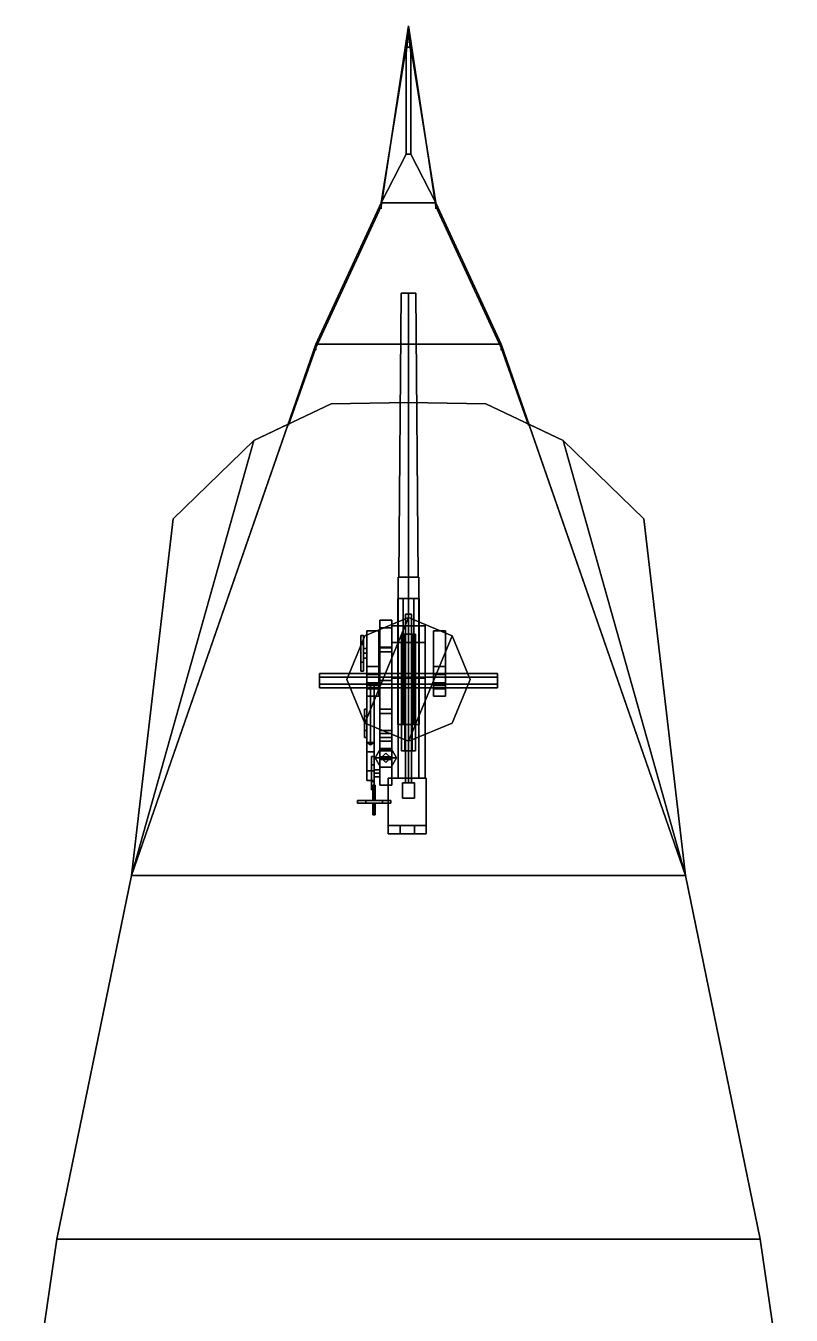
# Model space of a CAD drawing. Header units: millimetres. Extents: x -4 to 4, y -24.4 to 42.3.
# Drawn here: x -3.22 to 3.22, y 13.1 to 23.95 of the extents above; entities that cross this region are included whole.
import ezdxf

# ---------------------------------------------------------------- set-up
doc = ezdxf.new("R2010")
doc.units = ezdxf.units.MM
for name, color, linetype in [('gun', 1, 'Continuous'), ('railings', 6, 'Continuous'), ('sleeve', 5, 'Continuous'), ('turret', 2, 'Continuous')]:
    doc.layers.add(name, color=color, linetype=linetype)

msp = doc.modelspace()

# ---------------------------------------------------------------- linework, layer by layer
for points in [[(-0.02, 22.87, -1.68), (-0.23, 22.46, -1.9), (-0.23, 22.46, 1.68), (-0.02, 23.77, 1.68)], [(-0.02, 23.77, 1.68), (-0.23, 22.46, 1.68), (0.23, 22.46, 1.68), (0.02, 23.77, 1.68)], [(0.02, 22.87, -1.68), (-0.02, 22.87, -1.68), (-0.02, 23.77, 1.68), (0.02, 23.77, 1.68)], [(0.02, 23.77, 1.68), (0.23, 22.46, 1.68), (0.23, 22.46, -1.9), (0.02, 22.87, -1.68)], [(0.23, 22.46, -1.9), (-0.23, 22.46, -1.9), (-0.02, 22.87, -1.68), (0.02, 22.87, -1.68)], [(0.78, 21.27, -1.9), (-0.78, 21.27, -1.9), (-0.23, 22.46, -1.9), (0.23, 22.46, -1.9)], [(-0.23, 22.46, -1.9), (-0.78, 21.27, -1.9), (-0.78, 21.27, 1.68), (-0.23, 22.46, 1.68)], [(-0.23, 22.46, 1.68), (-0.78, 21.27, 1.68), (0.78, 21.27, 1.68), (0.23, 22.46, 1.68)], [(0.23, 22.46, 1.68), (0.78, 21.27, 1.68), (0.78, 21.27, -1.9), (0.23, 22.46, -1.9)], [(2.33, 16.8, -1.9), (-2.33, 16.8, -1.9), (-0.78, 21.27, -1.9), (0.78, 21.27, -1.9)], [(-0.78, 21.27, -1.9), (-2.33, 16.8, -1.9), (-2.33, 16.8, 1.68), (-0.78, 21.27, 1.68)], [(-0.78, 21.27, 1.68), (-2.33, 16.8, 1.68), (2.33, 16.8, 1.68), (0.78, 21.27, 1.68)], [(0.78, 21.27, 1.68), (2.33, 16.8, 1.68), (2.33, 16.8, -1.9), (0.78, 21.27, -1.9)], [(2.96, 13.74, -1.9), (-2.96, 13.74, -1.9), (-2.33, 16.8, -1.9), (2.33, 16.8, -1.9)], [(-2.33, 16.8, 1.68), (-2.96, 13.74, 1.68), (2.96, 13.74, 1.68), (2.33, 16.8, 1.68)], [(-2.33, 16.8, -1.9), (-2.96, 13.74, -1.9), (-2.96, 13.74, 1.68), (-2.33, 16.8, 1.68)], [(2.33, 16.8, 1.68), (2.96, 13.74, 1.68), (2.96, 13.74, -1.9), (2.33, 16.8, -1.9)], [(3.22, 11.95, -1.9), (-3.22, 11.95, -1.9), (-2.96, 13.74, -1.9), (2.96, 13.74, -1.9)], [(-2.96, 13.74, 1.68), (-3.22, 11.95, 1.68), (3.22, 11.95, 1.68), (2.96, 13.74, 1.68)], [(-2.96, 13.74, -1.9), (-3.22, 11.95, -1.9), (-3.22, 11.95, 1.68), (-2.96, 13.74, 1.68)], [(2.96, 13.74, 1.68), (3.22, 11.95, 1.68), (3.22, 11.95, -1.9), (2.96, 13.74, -1.9)]]:
    msp.add_3dface(points)
at = {"layer": 'gun'}
for points in [[(-0.061, 21.7, 3.455), (0, 21.7, 3.42), (0, 19.31, 3.395), (-0.082, 19.31, 3.442)], [(0, 21.7, 3.56), (-0.061, 21.7, 3.525), (-0.082, 19.31, 3.538), (0, 19.31, 3.585)], [(-0.061, 21.7, 3.525), (-0.061, 21.7, 3.455), (-0.082, 19.31, 3.442), (-0.082, 19.31, 3.538)], [(0.061, 21.7, 3.525), (-0.061, 21.7, 3.455), (-0.061, 21.7, 3.525), (0, 21.7, 3.56)], [(0.061, 21.7, 3.455), (0, 21.7, 3.42), (-0.061, 21.7, 3.455), (0.061, 21.7, 3.525)], [(0, 21.7, 3.42), (0.061, 21.7, 3.455), (0.082, 19.31, 3.442), (0, 19.31, 3.395)], [(0.061, 21.7, 3.525), (0, 21.7, 3.56), (0, 19.31, 3.585), (0.082, 19.31, 3.538)], [(0.061, 21.7, 3.455), (0.061, 21.7, 3.525), (0.082, 19.31, 3.538), (0.082, 19.31, 3.442)], [(0.087, 19.31, 3.44), (0, 19.31, 3.39), (-0.087, 19.31, 3.44), (0.087, 19.31, 3.54)], [(0.087, 19.31, 3.54), (-0.087, 19.31, 3.44), (-0.087, 19.31, 3.54), (0, 19.31, 3.59)], [(0, 19.31, 3.59), (-0.087, 19.31, 3.54), (-0.087, 17.62, 3.54), (0, 17.62, 3.59)], [(-0.087, 19.31, 3.54), (-0.087, 19.31, 3.44), (-0.087, 17.62, 3.44), (-0.087, 17.62, 3.54)], [(-0.087, 19.31, 3.44), (0, 19.31, 3.39), (0, 17.62, 3.39), (-0.087, 17.62, 3.44)], [(0, 19.31, 3.39), (0.087, 19.31, 3.44), (0.087, 17.62, 3.44), (0, 17.62, 3.39)], [(0.087, 19.31, 3.54), (0, 19.31, 3.59), (0, 17.62, 3.59), (0.087, 17.62, 3.54)], [(0.087, 19.31, 3.44), (0.087, 19.31, 3.54), (0.087, 17.62, 3.54), (0.087, 17.62, 3.44)], [(0, 19, 3.285), (-0.025, 19, 3.26), (-0.025, 17.58, 3.26), (0, 17.58, 3.285)], [(-0.025, 19, 3.26), (0, 19, 3.235), (0, 17.58, 3.235), (-0.025, 17.58, 3.26)], [(0.025, 19, 3.26), (0, 19, 3.285), (0, 17.58, 3.285), (0.025, 17.58, 3.26)], [(0, 19, 3.235), (0.025, 19, 3.26), (0.025, 17.58, 3.26), (0, 17.58, 3.235)], [(-0.17, 17.62, 3.65), (0.15, 17.62, 3.65), (0.15, 17.62, 3.33), (-0.17, 17.62, 3.33)], [(-0.17, 17.62, 3.33), (-0.17, 17.22, 3.33), (-0.17, 17.22, 3.65), (-0.17, 17.62, 3.65)], [(0.15, 17.62, 3.33), (0.15, 17.15, 3.33), (-0.17, 17.15, 3.33), (-0.17, 17.62, 3.33)], [(-0.17, 17.22, 3.65), (0.15, 17.22, 3.65), (0.15, 17.62, 3.65), (-0.17, 17.62, 3.65)], [(-0.05, 17.58, 3.2), (-0.05, 17.45, 3.2), (-0.05, 17.45, 3.33), (-0.05, 17.58, 3.33)], [(0.05, 17.58, 3.2), (0.05, 17.45, 3.2), (-0.05, 17.45, 3.2), (-0.05, 17.58, 3.2)], [(0.05, 17.58, 3.33), (0.05, 17.58, 3.2), (-0.05, 17.58, 3.2), (-0.05, 17.58, 3.33)], [(0.05, 17.45, 3.33), (0.05, 17.45, 3.2), (0.05, 17.58, 3.2), (0.05, 17.58, 3.33)], [(0.15, 17.62, 3.65), (0.15, 17.22, 3.65), (0.15, 17.22, 3.33), (0.15, 17.62, 3.33)], [(-0.05, 17.45, 3.33), (-0.05, 17.45, 3.2), (0.05, 17.45, 3.2), (0.05, 17.45, 3.33)], [(-0.17, 17.22, 3.33), (-0.17, 17.15, 3.33), (-0.17, 17.15, 3.62), (-0.17, 17.22, 3.65)], [(-0.17, 17.15, 3.62), (-0.07, 17.15, 3.62), (-0.07, 17.22, 3.65), (-0.17, 17.22, 3.65)], [(-0.17, 17.15, 3.33), (-0.07, 17.15, 3.33), (-0.07, 17.15, 3.62), (-0.17, 17.15, 3.62)], [(-0.07, 17.22, 3.65), (-0.07, 17.15, 3.62), (-0.07, 17.15, 3.37), (-0.07, 17.22, 3.37)], [(-0.07, 17.22, 3.37), (0.05, 17.22, 3.37), (0.05, 17.22, 3.65), (-0.07, 17.22, 3.65)], [(-0.07, 17.15, 3.37), (0.05, 17.15, 3.37), (0.05, 17.22, 3.37), (-0.07, 17.22, 3.37)], [(-0.07, 17.15, 3.33), (0.05, 17.15, 3.33), (0.05, 17.15, 3.37), (-0.07, 17.15, 3.37)], [(0.05, 17.22, 3.37), (0.05, 17.15, 3.37), (0.05, 17.15, 3.62), (0.05, 17.22, 3.65)], [(0.05, 17.15, 3.62), (0.15, 17.15, 3.62), (0.15, 17.22, 3.65), (0.05, 17.22, 3.65)], [(0.05, 17.15, 3.33), (0.15, 17.15, 3.33), (0.15, 17.15, 3.62), (0.05, 17.15, 3.62)], [(0.15, 17.22, 3.65), (0.15, 17.15, 3.62), (0.15, 17.15, 3.33), (0.15, 17.22, 3.33)]]:
    msp.add_3dface(points, dxfattribs=at)
at = {"layer": 'railings'}
for points in [[(0, 23.95, 2.78), (0, 23.95, 2.83), (-0.23, 22.43, 2.83), (-0.23, 22.43, 2.78)], [(-0.23, 22.43, 2.78), (-0.23, 22.43, 2.83), (0, 23.95, 2.83), (0, 23.95, 2.78)], [(0, 23.95, 2.78), (0, 23.89, 2.78), (-0.02, 23.72, 1.68), (-0.02, 23.77, 1.68)], [(-0.02, 23.77, 1.68), (-0.02, 23.72, 1.68), (0, 23.89, 2.78), (0, 23.95, 2.78)], [(0.02, 23.77, 1.68), (0.02, 23.72, 1.68), (0, 23.89, 2.78), (0, 23.95, 2.78)], [(0, 23.95, 2.78), (0, 23.89, 2.78), (0.02, 23.72, 1.68), (0.02, 23.77, 1.68)], [(0.23, 22.43, 2.78), (0.23, 22.43, 2.83), (0, 23.95, 2.83), (0, 23.95, 2.78)], [(0, 23.95, 2.78), (0, 23.95, 2.83), (0.23, 22.43, 2.83), (0.23, 22.43, 2.78)], [(-0.23, 22.46, 2.78), (-0.23, 22.41, 2.78), (-0.23, 22.41, 1.68), (-0.23, 22.46, 1.68)], [(-0.23, 22.46, 1.68), (-0.23, 22.41, 1.68), (-0.23, 22.41, 2.78), (-0.23, 22.46, 2.78)], [(0.23, 22.46, 2.78), (0.23, 22.41, 2.78), (0.23, 22.41, 1.68), (0.23, 22.46, 1.68)], [(0.23, 22.46, 1.68), (0.23, 22.41, 1.68), (0.23, 22.41, 2.78), (0.23, 22.46, 2.78)], [(-0.78, 21.24, 2.78), (-0.78, 21.24, 2.83), (-0.23, 22.43, 2.83), (-0.23, 22.43, 2.78)], [(-0.23, 22.43, 2.78), (-0.23, 22.43, 2.83), (-0.78, 21.24, 2.83), (-0.78, 21.24, 2.78)], [(0.78, 21.24, 2.78), (0.78, 21.24, 2.83), (0.23, 22.43, 2.83), (0.23, 22.43, 2.78)], [(0.23, 22.43, 2.78), (0.23, 22.43, 2.83), (0.78, 21.24, 2.83), (0.78, 21.24, 2.78)], [(-0.78, 21.27, 1.68), (-0.78, 21.22, 1.68), (-0.78, 21.22, 2.78), (-0.78, 21.27, 2.78)], [(-0.78, 21.27, 2.78), (-0.78, 21.22, 2.78), (-0.78, 21.22, 1.68), (-0.78, 21.27, 1.68)], [(0.78, 21.27, 1.68), (0.78, 21.22, 1.68), (0.78, 21.22, 2.78), (0.78, 21.27, 2.78)], [(0.78, 21.27, 2.78), (0.78, 21.22, 2.78), (0.78, 21.22, 1.68), (0.78, 21.27, 1.68)], [(-0.78, 21.24, 2.78), (-0.78, 21.24, 2.83), (-1.01, 20.59, 2.83), (-1.01, 20.59, 2.78)], [(-1.01, 20.59, 2.78), (-1.01, 20.59, 2.83), (-0.78, 21.24, 2.83), (-0.78, 21.24, 2.78)], [(1.01, 20.59, 2.78), (1.01, 20.59, 2.83), (0.78, 21.24, 2.83), (0.78, 21.24, 2.78)], [(0.78, 21.24, 2.78), (0.78, 21.24, 2.83), (1.01, 20.59, 2.83), (1.01, 20.59, 2.78)], [(-0.65, 20.77, 1.68), (-1.3, 20.46, 1.68), (-1.3, 20.46, 3.01), (-0.65, 20.77, 3.01)], [(-0.65, 20.77, 3.01), (-1.3, 20.46, 3.01), (-1.3, 20.46, 1.68), (-0.65, 20.77, 1.68)], [(0, 20.78, 1.68), (-0.65, 20.77, 1.68), (-0.65, 20.77, 3.01), (0, 20.78, 3.01)], [(0, 20.78, 3.01), (-0.65, 20.77, 3.01), (-0.65, 20.77, 1.68), (0, 20.78, 1.68)], [(0, 20.78, 1.68), (0.65, 20.77, 1.68), (0.65, 20.77, 3.01), (0, 20.78, 3.01)], [(0, 20.78, 3.01), (0.65, 20.77, 3.01), (0.65, 20.77, 1.68), (0, 20.78, 1.68)], [(0.65, 20.77, 1.68), (1.3, 20.46, 1.68), (1.3, 20.46, 3.01), (0.65, 20.77, 3.01)], [(0.65, 20.77, 3.01), (1.3, 20.46, 3.01), (1.3, 20.46, 1.68), (0.65, 20.77, 1.68)], [(-1.3, 20.46, 1.68), (-2.33, 16.8, 1.68), (-2.33, 16.8, 1.68), (-1.013, 20.597, 1.68)], [(-1.013, 20.597, 1.68), (-2.33, 16.8, 1.68), (-2.33, 16.8, 1.68), (-1.3, 20.46, 1.68)], [(1.3, 20.46, 1.68), (2.33, 16.8, 1.68), (2.33, 16.8, 1.68), (1.013, 20.597, 1.68)], [(1.013, 20.597, 1.68), (2.33, 16.8, 1.68), (2.33, 16.8, 1.68), (1.3, 20.46, 1.68)], [(-1.3, 20.46, 1.68), (-2.33, 16.8, 1.68), (-2.33, 16.8, 1.68), (-1.98, 19.8, 1.68)], [(-1.98, 19.8, 1.68), (-2.33, 16.8, 1.68), (-2.33, 16.8, 1.68), (-1.3, 20.46, 1.68)], [(-1.3, 20.46, 3.01), (-1.98, 19.8, 3.01), (-1.98, 19.8, 1.68), (-1.3, 20.46, 1.68)], [(-1.3, 20.46, 1.68), (-1.98, 19.8, 1.68), (-1.98, 19.8, 3.01), (-1.3, 20.46, 3.01)], [(1.3, 20.46, 1.68), (1.98, 19.8, 1.68), (1.98, 19.8, 3.01), (1.3, 20.46, 3.01)], [(1.3, 20.46, 3.01), (1.98, 19.8, 3.01), (1.98, 19.8, 1.68), (1.3, 20.46, 1.68)], [(1.98, 19.8, 1.68), (2.33, 16.8, 1.68), (2.33, 16.8, 1.68), (1.3, 20.46, 1.68)], [(1.3, 20.46, 1.68), (2.33, 16.8, 1.68), (2.33, 16.8, 1.68), (1.98, 19.8, 1.68)], [(-1.98, 19.8, 1.68), (-2.33, 16.8, 1.68), (-2.33, 16.8, 2.92), (-1.98, 19.8, 3.01)], [(-1.98, 19.8, 3.01), (-2.33, 16.8, 2.92), (-2.33, 16.8, 1.68), (-1.98, 19.8, 1.68)], [(1.98, 19.8, 1.68), (2.33, 16.8, 1.68), (2.33, 16.8, 2.92), (1.98, 19.8, 3.01)], [(1.98, 19.8, 3.01), (2.33, 16.8, 2.92), (2.33, 16.8, 1.68), (1.98, 19.8, 1.68)], [(-2.33, 16.8, 2.92), (-2.96, 13.74, 2.81), (-2.96, 13.74, 1.68), (-2.33, 16.8, 1.68)], [(-2.33, 16.8, 1.68), (-2.96, 13.74, 1.68), (-2.96, 13.74, 2.81), (-2.33, 16.8, 2.92)], [(2.33, 16.8, 2.92), (2.96, 13.74, 2.81), (2.96, 13.74, 1.68), (2.33, 16.8, 1.68)], [(2.33, 16.8, 1.68), (2.96, 13.74, 1.68), (2.96, 13.74, 2.81), (2.33, 16.8, 2.92)], [(-2.96, 13.74, 1.68), (-3.22, 11.95, 1.68), (-3.22, 11.95, 2.81), (-2.96, 13.74, 2.81)], [(-2.96, 13.74, 2.81), (-3.22, 11.95, 2.81), (-3.22, 11.95, 1.68), (-2.96, 13.74, 1.68)], [(2.96, 13.74, 1.68), (3.22, 11.95, 1.68), (3.22, 11.95, 2.81), (2.96, 13.74, 2.81)], [(2.96, 13.74, 2.81), (3.22, 11.95, 2.81), (3.22, 11.95, 1.68), (2.96, 13.74, 1.68)]]:
    msp.add_3dface(points, dxfattribs=at)
at = {"layer": 'sleeve'}
for points in [[(0.09, 19.13, 3.26), (-0.09, 19.13, 3.26), (-0.045, 19.13, 3.338), (0.045, 19.13, 3.338)], [(0.045, 19.13, 3.182), (-0.045, 19.13, 3.182), (-0.09, 19.13, 3.26), (0.09, 19.13, 3.26)], [(-0.045, 19.13, 3.338), (-0.09, 19.13, 3.26), (-0.09, 18.07, 3.26), (-0.045, 18.07, 3.338)], [(-0.09, 19.13, 3.26), (-0.045, 19.13, 3.182), (-0.045, 18.07, 3.182), (-0.09, 18.07, 3.26)], [(0.045, 19.13, 3.338), (-0.045, 19.13, 3.338), (-0.045, 18.07, 3.338), (0.045, 18.07, 3.338)], [(-0.045, 19.13, 3.182), (0.045, 19.13, 3.182), (0.045, 18.07, 3.182), (-0.045, 18.07, 3.182)], [(0.09, 19.13, 3.26), (0.045, 19.13, 3.338), (0.045, 18.07, 3.338), (0.09, 18.07, 3.26)], [(0.045, 19.13, 3.182), (0.09, 19.13, 3.26), (0.09, 18.07, 3.26), (0.045, 18.07, 3.182)], [(-0.14, 18.9, 3.63), (-0.14, 18.76, 3.63), (-0.14, 18.76, 4.02), (-0.14, 18.9, 3.79)], [(-0.14, 18.9, 3.79), (-0.14, 18.76, 4.02), (0.14, 18.76, 4.02), (0.14, 18.9, 3.79)], [(0.14, 18.9, 3.63), (0.14, 18.9, 3.3), (-0.14, 18.9, 3.3), (-0.14, 18.9, 3.63)], [(0.14, 18.9, 3.79), (0.14, 18.9, 3.63), (-0.14, 18.9, 3.63), (-0.14, 18.9, 3.79)], [(-0.14, 18.9, 3.3), (-0.14, 17.62, 3.3), (-0.14, 17.62, 3.63), (-0.14, 18.9, 3.63)], [(0.14, 18.9, 3.3), (0.14, 17.62, 3.3), (-0.14, 17.62, 3.3), (-0.14, 18.9, 3.3)], [(0.14, 18.76, 4.02), (0.14, 18.76, 3.63), (0.14, 18.9, 3.63), (0.14, 18.9, 3.79)], [(0.14, 17.62, 3.63), (0.14, 17.62, 3.3), (0.14, 18.9, 3.3), (0.14, 18.9, 3.63)], [(0.03, 18.83, 3.958), (-0.03, 18.83, 3.958), (-0.06, 18.83, 4.01), (0.06, 18.83, 4.01)], [(-0.06, 18.83, 4.01), (-0.03, 18.83, 3.958), (-0.03, 17.85, 3.958), (-0.06, 17.85, 4.01)], [(0.06, 18.83, 4.01), (-0.06, 18.83, 4.01), (-0.03, 18.83, 4.062), (0.03, 18.83, 4.062)], [(-0.03, 18.83, 4.062), (-0.06, 18.83, 4.01), (-0.06, 17.85, 4.01), (-0.03, 17.85, 4.062)], [(0.03, 18.83, 4.062), (-0.03, 18.83, 4.062), (-0.03, 17.85, 4.062), (0.03, 17.85, 4.062)], [(-0.03, 18.83, 3.958), (0.03, 18.83, 3.958), (0.03, 17.85, 3.958), (-0.03, 17.85, 3.958)], [(0.03, 18.83, 3.958), (0.06, 18.83, 4.01), (0.06, 17.85, 4.01), (0.03, 17.85, 3.958)], [(0.06, 18.83, 4.01), (0.03, 18.83, 4.062), (0.03, 17.85, 4.062), (0.06, 17.85, 4.01)], [(-0.24, 18.5, 3.74), (-0.24, 18.02, 3.82), (-0.24, 18.02, 3.89), (-0.24, 18.72, 3.8)], [(-0.24, 18.72, 3.8), (-0.24, 18.02, 3.89), (-0.14, 18.02, 3.89), (-0.14, 18.72, 3.8)], [(-0.14, 18.72, 3.8), (-0.14, 18.72, 3.28), (-0.24, 18.72, 3.28), (-0.24, 18.72, 3.8)], [(-0.24, 18.72, 3.28), (-0.24, 18.5, 3.28), (-0.24, 18.5, 3.74), (-0.24, 18.72, 3.8)], [(-0.14, 18.72, 3.28), (-0.14, 18.5, 3.28), (-0.24, 18.5, 3.28), (-0.24, 18.72, 3.28)], [(-0.14, 18.76, 3.63), (-0.14, 18.46, 3.63), (-0.14, 18.46, 4.02), (-0.14, 18.76, 4.02)], [(-0.14, 18.76, 4.02), (-0.14, 18.46, 4.02), (0.14, 18.46, 4.02), (0.14, 18.76, 4.02)], [(-0.14, 18.02, 3.89), (-0.14, 18.02, 3.82), (-0.14, 18.5, 3.74), (-0.14, 18.72, 3.8)], [(-0.14, 18.5, 3.74), (-0.14, 18.5, 3.28), (-0.14, 18.72, 3.28), (-0.14, 18.72, 3.8)], [(0.14, 18.46, 4.02), (0.14, 18.46, 3.63), (0.14, 18.76, 3.63), (0.14, 18.76, 4.02)], [(0.75, 18.47, 3.552), (0.75, 18.5, 3.5), (-0.75, 18.5, 3.5), (-0.75, 18.47, 3.552)], [(0.75, 18.5, 3.5), (0.75, 18.47, 3.448), (-0.75, 18.47, 3.448), (-0.75, 18.5, 3.5)], [(-0.75, 18.41, 3.552), (-0.75, 18.47, 3.552), (-0.75, 18.5, 3.5), (-0.75, 18.38, 3.5)], [(-0.75, 18.38, 3.5), (-0.75, 18.5, 3.5), (-0.75, 18.47, 3.448), (-0.75, 18.41, 3.448)], [(0.75, 18.41, 3.552), (0.75, 18.47, 3.552), (-0.75, 18.47, 3.552), (-0.75, 18.41, 3.552)], [(0.75, 18.47, 3.448), (0.75, 18.41, 3.448), (-0.75, 18.41, 3.448), (-0.75, 18.47, 3.448)], [(-0.14, 18.5, 3.74), (-0.14, 18.02, 3.82), (-0.24, 18.02, 3.82), (-0.24, 18.5, 3.74)], [(-0.24, 18.5, 3.74), (-0.24, 18.5, 3.28), (-0.14, 18.5, 3.28), (-0.14, 18.5, 3.74)], [(-0.14, 18.46, 4.02), (-0.14, 18.46, 3.63), (0.14, 18.46, 3.63), (0.14, 18.46, 4.02)], [(-0.14, 18.46, 3.63), (-0.14, 17.62, 3.63), (0.14, 17.62, 3.63), (0.14, 18.46, 3.63)], [(0.75, 18.38, 3.5), (0.75, 18.5, 3.5), (0.75, 18.47, 3.552), (0.75, 18.41, 3.552)], [(0.75, 18.41, 3.448), (0.75, 18.47, 3.448), (0.75, 18.5, 3.5), (0.75, 18.38, 3.5)], [(0.75, 18.38, 3.5), (0.75, 18.41, 3.552), (-0.75, 18.41, 3.552), (-0.75, 18.38, 3.5)], [(0.75, 18.41, 3.448), (0.75, 18.38, 3.5), (-0.75, 18.38, 3.5), (-0.75, 18.41, 3.448)], [(-0.24, 18.02, 3.82), (-0.24, 17.85, 3.84), (-0.24, 17.85, 3.95), (-0.24, 18.02, 3.89)], [(-0.24, 18.02, 3.89), (-0.24, 17.85, 3.95), (-0.14, 17.85, 3.95), (-0.14, 18.02, 3.89)], [(-0.14, 18.02, 3.82), (-0.14, 17.85, 3.84), (-0.24, 17.85, 3.84), (-0.24, 18.02, 3.82)], [(-0.14, 17.85, 3.95), (-0.14, 17.85, 3.84), (-0.14, 18.02, 3.82), (-0.14, 18.02, 3.89)], [(-0.045, 18.07, 3.182), (0.045, 18.07, 3.182), (0.09, 18.07, 3.26), (-0.09, 18.07, 3.26)], [(-0.09, 18.07, 3.26), (0.09, 18.07, 3.26), (0.045, 18.07, 3.338), (-0.045, 18.07, 3.338)], [(-0.14, 17.96, 3.53), (-0.14, 17.56, 3.53), (-0.24, 17.56, 3.53), (-0.24, 17.96, 3.53)], [(-0.24, 17.96, 3.53), (-0.24, 17.56, 3.53), (-0.24, 17.56, 3.74), (-0.24, 17.96, 3.74)], [(-0.14, 17.96, 3.74), (-0.14, 17.96, 3.53), (-0.24, 17.96, 3.53), (-0.24, 17.96, 3.74)], [(-0.24, 17.96, 3.74), (-0.24, 17.56, 3.74), (-0.14, 17.56, 3.74), (-0.14, 17.96, 3.74)], [(-0.14, 17.56, 3.74), (-0.14, 17.56, 3.53), (-0.14, 17.96, 3.53), (-0.14, 17.96, 3.74)], [(-0.29, 17.73, 3.751), (-0.29, 17.8, 3.63), (-0.31, 17.8, 3.63), (-0.31, 17.73, 3.751)], [(-0.29, 17.8, 3.63), (-0.29, 17.73, 3.509), (-0.31, 17.73, 3.509), (-0.31, 17.8, 3.63)], [(-0.31, 17.59, 3.751), (-0.31, 17.73, 3.751), (-0.31, 17.8, 3.63), (-0.31, 17.52, 3.63)], [(-0.31, 17.52, 3.63), (-0.31, 17.8, 3.63), (-0.31, 17.73, 3.509), (-0.31, 17.59, 3.509)], [(-0.29, 17.52, 3.63), (-0.29, 17.8, 3.63), (-0.29, 17.73, 3.751), (-0.29, 17.59, 3.751)], [(-0.29, 17.59, 3.509), (-0.29, 17.73, 3.509), (-0.29, 17.8, 3.63), (-0.29, 17.52, 3.63)], [(-0.235, 17.868, 3.83), (-0.28, 17.79, 3.83), (-0.28, 17.79, 3.99), (-0.235, 17.868, 3.99)], [(-0.235, 17.868, 3.83), (-0.145, 17.868, 3.83), (-0.1, 17.79, 3.83), (-0.28, 17.79, 3.83)], [(-0.28, 17.79, 3.99), (-0.1, 17.79, 3.99), (-0.145, 17.868, 3.99), (-0.235, 17.868, 3.99)], [(-0.145, 17.868, 3.83), (-0.235, 17.868, 3.83), (-0.235, 17.868, 3.99), (-0.145, 17.868, 3.99)], [(-0.19, 17.83, 3.74), (-0.23, 17.79, 3.74), (-0.23, 17.79, 3.83), (-0.19, 17.83, 3.83)], [(-0.15, 17.79, 3.74), (-0.19, 17.83, 3.74), (-0.19, 17.83, 3.83), (-0.15, 17.79, 3.83)], [(-0.1, 17.79, 3.83), (-0.145, 17.868, 3.83), (-0.145, 17.868, 3.99), (-0.1, 17.79, 3.99)], [(0.06, 17.85, 4.01), (-0.06, 17.85, 4.01), (-0.03, 17.85, 3.958), (0.03, 17.85, 3.958)], [(0.03, 17.85, 4.062), (-0.03, 17.85, 4.062), (-0.06, 17.85, 4.01), (0.06, 17.85, 4.01)], [(-0.29, 17.59, 3.751), (-0.29, 17.73, 3.751), (-0.31, 17.73, 3.751), (-0.31, 17.59, 3.751)], [(-0.29, 17.73, 3.509), (-0.29, 17.59, 3.509), (-0.31, 17.59, 3.509), (-0.31, 17.73, 3.509)], [(-0.24, 17.66, 3.66), (-0.24, 17.69, 3.63), (-0.29, 17.69, 3.63), (-0.29, 17.66, 3.66)], [(-0.24, 17.69, 3.63), (-0.24, 17.66, 3.6), (-0.29, 17.66, 3.6), (-0.29, 17.69, 3.63)], [(-0.28, 17.79, 3.83), (-0.235, 17.712, 3.83), (-0.235, 17.712, 3.99), (-0.28, 17.79, 3.99)], [(-0.28, 17.79, 3.83), (-0.1, 17.79, 3.83), (-0.145, 17.712, 3.83), (-0.235, 17.712, 3.83)], [(-0.235, 17.712, 3.99), (-0.145, 17.712, 3.99), (-0.1, 17.79, 3.99), (-0.28, 17.79, 3.99)], [(-0.235, 17.712, 3.83), (-0.145, 17.712, 3.83), (-0.145, 17.712, 3.99), (-0.235, 17.712, 3.99)], [(-0.23, 17.79, 3.74), (-0.19, 17.75, 3.74), (-0.19, 17.75, 3.83), (-0.23, 17.79, 3.83)], [(-0.19, 17.75, 3.74), (-0.15, 17.79, 3.74), (-0.15, 17.79, 3.83), (-0.19, 17.75, 3.83)], [(-0.145, 17.712, 3.83), (-0.1, 17.79, 3.83), (-0.1, 17.79, 3.99), (-0.145, 17.712, 3.99)], [(-0.29, 17.52, 3.63), (-0.29, 17.59, 3.751), (-0.31, 17.59, 3.751), (-0.31, 17.52, 3.63)], [(-0.29, 17.59, 3.509), (-0.29, 17.52, 3.63), (-0.31, 17.52, 3.63), (-0.31, 17.59, 3.509)], [(-0.24, 17.63, 3.63), (-0.24, 17.66, 3.66), (-0.29, 17.66, 3.66), (-0.29, 17.63, 3.63)], [(-0.24, 17.66, 3.6), (-0.24, 17.63, 3.63), (-0.29, 17.63, 3.63), (-0.29, 17.66, 3.6)], [(-0.14, 17.62, 3.63), (-0.14, 17.62, 3.3), (0.14, 17.62, 3.3), (0.14, 17.62, 3.63)], [(-0.29, 17.56, 3.7), (-0.3, 17.56, 3.69), (-0.3, 17.43, 3.69), (-0.29, 17.43, 3.7)], [(-0.3, 17.56, 3.69), (-0.29, 17.56, 3.68), (-0.29, 17.43, 3.68), (-0.3, 17.43, 3.69)], [(-0.28, 17.56, 3.69), (-0.29, 17.56, 3.7), (-0.29, 17.43, 3.7), (-0.28, 17.43, 3.69)], [(-0.29, 17.56, 3.68), (-0.28, 17.56, 3.69), (-0.28, 17.43, 3.69), (-0.29, 17.43, 3.68)], [(-0.24, 17.56, 3.74), (-0.24, 17.56, 3.53), (-0.14, 17.56, 3.53), (-0.14, 17.56, 3.74)], [(-0.36, 17.43, 3.811), (-0.43, 17.43, 3.69), (-0.43, 17.41, 3.69), (-0.36, 17.41, 3.811)], [(-0.43, 17.43, 3.69), (-0.36, 17.43, 3.569), (-0.36, 17.41, 3.569), (-0.43, 17.41, 3.69)], [(-0.15, 17.43, 3.69), (-0.43, 17.43, 3.69), (-0.36, 17.43, 3.811), (-0.22, 17.43, 3.811)], [(-0.22, 17.43, 3.569), (-0.36, 17.43, 3.569), (-0.43, 17.43, 3.69), (-0.15, 17.43, 3.69)], [(-0.22, 17.41, 3.811), (-0.36, 17.41, 3.811), (-0.43, 17.41, 3.69), (-0.15, 17.41, 3.69)], [(-0.15, 17.41, 3.69), (-0.43, 17.41, 3.69), (-0.36, 17.41, 3.569), (-0.22, 17.41, 3.569)], [(-0.22, 17.43, 3.811), (-0.36, 17.43, 3.811), (-0.36, 17.41, 3.811), (-0.22, 17.41, 3.811)], [(-0.36, 17.43, 3.569), (-0.22, 17.43, 3.569), (-0.22, 17.41, 3.569), (-0.36, 17.41, 3.569)], [(-0.29, 17.41, 3.8), (-0.3, 17.41, 3.79), (-0.3, 17.31, 3.79), (-0.29, 17.31, 3.8)], [(-0.3, 17.41, 3.79), (-0.29, 17.41, 3.78), (-0.29, 17.31, 3.78), (-0.3, 17.31, 3.79)], [(-0.28, 17.41, 3.79), (-0.29, 17.41, 3.8), (-0.29, 17.31, 3.8), (-0.28, 17.31, 3.79)], [(-0.29, 17.41, 3.78), (-0.28, 17.41, 3.79), (-0.28, 17.31, 3.79), (-0.29, 17.31, 3.78)], [(-0.15, 17.43, 3.69), (-0.22, 17.43, 3.811), (-0.22, 17.41, 3.811), (-0.15, 17.41, 3.69)], [(-0.22, 17.43, 3.569), (-0.15, 17.43, 3.69), (-0.15, 17.41, 3.69), (-0.22, 17.41, 3.569)], [(-0.29, 17.31, 3.8), (-0.3, 17.31, 3.79), (-0.29, 17.31, 3.78), (-0.28, 17.31, 3.79)]]:
    msp.add_3dface(points, dxfattribs=at)
at = {"layer": 'turret'}
for points in [[(-0.368, 18.818, 1.92), (-0.52, 18.45, 1.92), (-0.368, 18.082, 1.92), (0, 18.97, 1.92)], [(0, 18.97, 1.92), (-0.368, 18.082, 1.92), (0, 17.93, 1.92), (0.368, 18.818, 1.92)], [(0, 18.97, 1.68), (-0.368, 18.818, 1.68), (-0.368, 18.818, 1.92), (0, 18.97, 1.92)], [(-0.24, 18.885, 3.055), (-0.14, 18.885, 3.055), (-0.14, 18.949, 2.991), (-0.24, 18.949, 2.991)], [(-0.14, 18.949, 2.991), (-0.14, 18.716, 2.835), (-0.24, 18.716, 2.835), (-0.24, 18.949, 2.991)], [(-0.24, 18.949, 2.991), (-0.24, 18.716, 2.835), (-0.24, 18.681, 2.918), (-0.24, 18.885, 3.055)], [(-0.24, 18.681, 2.918), (-0.14, 18.681, 2.918), (-0.14, 18.885, 3.055), (-0.24, 18.885, 3.055)], [(-0.14, 18.885, 3.055), (-0.14, 18.681, 2.918), (-0.14, 18.716, 2.835), (-0.14, 18.949, 2.991)], [(0.368, 18.818, 1.68), (0, 18.97, 1.68), (0, 18.97, 1.92), (0.368, 18.818, 1.92)], [(-0.368, 18.818, 1.68), (-0.52, 18.45, 1.68), (-0.52, 18.45, 1.92), (-0.368, 18.818, 1.92)], [(-0.38, 18.745, 3.2), (-0.38, 18.82, 3.07), (-0.4, 18.82, 3.07), (-0.4, 18.745, 3.2)], [(-0.4, 18.595, 3.2), (-0.4, 18.745, 3.2), (-0.4, 18.82, 3.07), (-0.4, 18.52, 3.07)], [(-0.38, 18.82, 3.07), (-0.38, 18.745, 2.94), (-0.4, 18.745, 2.94), (-0.4, 18.82, 3.07)], [(-0.4, 18.52, 3.07), (-0.4, 18.82, 3.07), (-0.4, 18.745, 2.94), (-0.4, 18.595, 2.94)], [(-0.38, 18.745, 3.2), (-0.38, 18.595, 3.2), (-0.38, 18.52, 3.07), (-0.38, 18.82, 3.07)], [(-0.38, 18.82, 3.07), (-0.38, 18.52, 3.07), (-0.38, 18.595, 2.94), (-0.38, 18.745, 2.94)], [(-0.25, 18.86, 2.77), (-0.25, 18.86, 1.92), (-0.35, 18.86, 1.92), (-0.35, 18.86, 2.77)], [(-0.35, 18.86, 1.92), (-0.35, 18.42, 2.63), (-0.35, 18.42, 2.77), (-0.35, 18.86, 2.77)], [(-0.35, 18.86, 1.92), (-0.35, 18.31, 1.92), (-0.35, 18.37, 2.31), (-0.35, 18.42, 2.63)], [(-0.25, 18.56, 3.47), (-0.25, 18.86, 3.12), (-0.35, 18.86, 3.12), (-0.35, 18.56, 3.47)], [(-0.35, 18.86, 3.12), (-0.35, 18.4, 3.12), (-0.35, 18.31, 3.47), (-0.35, 18.56, 3.47)], [(-0.25, 18.86, 3.12), (-0.25, 18.86, 2.77), (-0.35, 18.86, 2.77), (-0.35, 18.86, 3.12)], [(-0.35, 18.86, 2.77), (-0.35, 18.42, 2.77), (-0.35, 18.4, 3.12), (-0.35, 18.86, 3.12)], [(-0.25, 18.42, 2.77), (-0.25, 18.42, 2.63), (-0.25, 18.86, 1.92), (-0.25, 18.86, 2.77)], [(-0.25, 18.37, 2.31), (-0.25, 18.31, 1.92), (-0.25, 18.86, 1.92), (-0.25, 18.42, 2.63)], [(-0.25, 18.31, 3.47), (-0.25, 18.4, 3.12), (-0.25, 18.86, 3.12), (-0.25, 18.56, 3.47)], [(-0.25, 18.4, 3.12), (-0.25, 18.42, 2.77), (-0.25, 18.86, 2.77), (-0.25, 18.86, 3.12)], [(0.368, 18.818, 1.92), (0, 17.93, 1.92), (0.368, 18.082, 1.92), (0.52, 18.45, 1.92)], [(0.31, 18.86, 2.77), (0.31, 18.86, 1.92), (0.21, 18.86, 1.92), (0.21, 18.86, 2.77)], [(0.21, 18.86, 1.92), (0.21, 18.42, 2.63), (0.21, 18.42, 2.77), (0.21, 18.86, 2.77)], [(0.21, 18.86, 1.92), (0.21, 18.31, 1.92), (0.21, 18.37, 2.31), (0.21, 18.42, 2.63)], [(0.31, 18.56, 3.47), (0.31, 18.86, 3.12), (0.21, 18.86, 3.12), (0.21, 18.56, 3.47)], [(0.21, 18.86, 3.12), (0.21, 18.4, 3.12), (0.21, 18.31, 3.47), (0.21, 18.56, 3.47)], [(0.31, 18.86, 3.12), (0.31, 18.86, 2.77), (0.21, 18.86, 2.77), (0.21, 18.86, 3.12)], [(0.21, 18.86, 2.77), (0.21, 18.42, 2.77), (0.21, 18.4, 3.12), (0.21, 18.86, 3.12)], [(0.31, 18.42, 2.77), (0.31, 18.42, 2.63), (0.31, 18.86, 1.92), (0.31, 18.86, 2.77)], [(0.31, 18.37, 2.31), (0.31, 18.31, 1.92), (0.31, 18.86, 1.92), (0.31, 18.42, 2.63)], [(0.31, 18.31, 3.47), (0.31, 18.4, 3.12), (0.31, 18.86, 3.12), (0.31, 18.56, 3.47)], [(0.31, 18.4, 3.12), (0.31, 18.42, 2.77), (0.31, 18.86, 2.77), (0.31, 18.86, 3.12)], [(0.52, 18.45, 1.68), (0.368, 18.818, 1.68), (0.368, 18.818, 1.92), (0.52, 18.45, 1.92)], [(-0.38, 18.745, 2.94), (-0.38, 18.595, 2.94), (-0.4, 18.595, 2.94), (-0.4, 18.745, 2.94)], [(-0.38, 18.595, 3.2), (-0.38, 18.745, 3.2), (-0.4, 18.745, 3.2), (-0.4, 18.595, 3.2)], [(-0.35, 18.67, 3.11), (-0.35, 18.71, 3.07), (-0.38, 18.71, 3.07), (-0.38, 18.67, 3.11)], [(-0.35, 18.71, 3.07), (-0.35, 18.67, 3.03), (-0.38, 18.67, 3.03), (-0.38, 18.71, 3.07)], [(-0.35, 18.63, 3.07), (-0.35, 18.67, 3.11), (-0.38, 18.67, 3.11), (-0.38, 18.63, 3.07)], [(-0.35, 18.67, 3.03), (-0.35, 18.63, 3.07), (-0.38, 18.63, 3.07), (-0.38, 18.67, 3.03)], [(-0.14, 18.716, 2.835), (-0.14, 18.44, 2.78), (-0.24, 18.44, 2.78), (-0.24, 18.716, 2.835)], [(-0.24, 18.716, 2.835), (-0.24, 18.44, 2.78), (-0.24, 18.44, 2.87), (-0.24, 18.681, 2.918)], [(-0.24, 18.44, 2.87), (-0.14, 18.44, 2.87), (-0.14, 18.681, 2.918), (-0.24, 18.681, 2.918)], [(-0.14, 18.681, 2.918), (-0.14, 18.44, 2.87), (-0.14, 18.44, 2.78), (-0.14, 18.716, 2.835)], [(-0.38, 18.52, 3.07), (-0.38, 18.595, 3.2), (-0.4, 18.595, 3.2), (-0.4, 18.52, 3.07)], [(-0.38, 18.595, 2.94), (-0.38, 18.52, 3.07), (-0.4, 18.52, 3.07), (-0.4, 18.595, 2.94)], [(-0.25, 18.49, 3.57), (-0.25, 18.56, 3.47), (-0.35, 18.56, 3.47), (-0.35, 18.49, 3.57)], [(-0.35, 18.56, 3.47), (-0.35, 18.31, 3.47), (-0.35, 18.37, 3.57), (-0.35, 18.49, 3.57)], [(-0.25, 18.37, 3.57), (-0.25, 18.31, 3.47), (-0.25, 18.56, 3.47), (-0.25, 18.49, 3.57)], [(0.31, 18.49, 3.57), (0.31, 18.56, 3.47), (0.21, 18.56, 3.47), (0.21, 18.49, 3.57)], [(0.21, 18.56, 3.47), (0.21, 18.31, 3.47), (0.21, 18.37, 3.57), (0.21, 18.49, 3.57)], [(0.31, 18.37, 3.57), (0.31, 18.31, 3.47), (0.31, 18.56, 3.47), (0.31, 18.49, 3.57)], [(-0.52, 18.45, 1.68), (-0.368, 18.082, 1.68), (-0.368, 18.082, 1.92), (-0.52, 18.45, 1.92)], [(-0.35, 18.49, 3.57), (-0.35, 18.37, 3.57), (-0.25, 18.37, 3.57), (-0.25, 18.49, 3.57)], [(0.21, 18.49, 3.57), (0.21, 18.37, 3.57), (0.31, 18.37, 3.57), (0.31, 18.49, 3.57)], [(0.368, 18.082, 1.68), (0.52, 18.45, 1.68), (0.52, 18.45, 1.92), (0.368, 18.082, 1.92)], [(-0.35, 18.42, 2.77), (-0.35, 18.42, 2.63), (-0.25, 18.42, 2.63), (-0.25, 18.42, 2.77)], [(-0.32, 18.42, 2.75), (-0.35, 18.42, 2.72), (-0.35, 17.92, 2.72), (-0.32, 17.9, 2.75)], [(-0.35, 18.42, 2.63), (-0.35, 18.37, 2.31), (-0.25, 18.37, 2.31), (-0.25, 18.42, 2.63)], [(-0.35, 18.42, 2.72), (-0.32, 18.42, 2.69), (-0.32, 17.9, 2.69), (-0.35, 17.92, 2.72)], [(-0.35, 18.4, 3.12), (-0.35, 18.42, 2.77), (-0.25, 18.42, 2.77), (-0.25, 18.4, 3.12)], [(-0.35, 18.31, 3.47), (-0.35, 18.4, 3.12), (-0.25, 18.4, 3.12), (-0.25, 18.31, 3.47)], [(-0.35, 18.37, 2.31), (-0.35, 18.31, 1.92), (-0.25, 18.31, 1.92), (-0.25, 18.37, 2.31)], [(-0.35, 18.37, 3.57), (-0.35, 18.31, 3.47), (-0.25, 18.31, 3.47), (-0.25, 18.37, 3.57)], [(-0.29, 18.42, 2.72), (-0.32, 18.42, 2.75), (-0.32, 17.9, 2.75), (-0.29, 17.92, 2.72)], [(-0.32, 18.42, 2.69), (-0.29, 18.42, 2.72), (-0.29, 17.92, 2.72), (-0.32, 17.9, 2.69)], [(-0.14, 18.44, 2.78), (-0.14, 18.164, 2.835), (-0.24, 18.164, 2.835), (-0.24, 18.44, 2.78)], [(-0.24, 18.44, 2.78), (-0.24, 18.164, 2.835), (-0.24, 18.199, 2.918), (-0.24, 18.44, 2.87)], [(-0.24, 18.199, 2.918), (-0.14, 18.199, 2.918), (-0.14, 18.44, 2.87), (-0.24, 18.44, 2.87)], [(-0.14, 18.44, 2.87), (-0.14, 18.199, 2.918), (-0.14, 18.164, 2.835), (-0.14, 18.44, 2.78)], [(0.21, 18.42, 2.77), (0.21, 18.42, 2.63), (0.31, 18.42, 2.63), (0.31, 18.42, 2.77)], [(0.21, 18.42, 2.63), (0.21, 18.37, 2.31), (0.31, 18.37, 2.31), (0.31, 18.42, 2.63)], [(0.21, 18.4, 3.12), (0.21, 18.42, 2.77), (0.31, 18.42, 2.77), (0.31, 18.4, 3.12)], [(0.21, 18.31, 3.47), (0.21, 18.4, 3.12), (0.31, 18.4, 3.12), (0.31, 18.31, 3.47)], [(0.21, 18.37, 2.31), (0.21, 18.31, 1.92), (0.31, 18.31, 1.92), (0.31, 18.37, 2.31)], [(0.21, 18.37, 3.57), (0.21, 18.31, 3.47), (0.31, 18.31, 3.47), (0.31, 18.37, 3.57)], [(-0.35, 18.14, 2.834), (-0.35, 18.2, 2.73), (-0.37, 18.2, 2.73), (-0.37, 18.14, 2.834)], [(-0.37, 18.02, 2.834), (-0.37, 18.14, 2.834), (-0.37, 18.2, 2.73), (-0.37, 17.96, 2.73)], [(-0.35, 18.2, 2.73), (-0.35, 18.14, 2.626), (-0.37, 18.14, 2.626), (-0.37, 18.2, 2.73)], [(-0.37, 17.96, 2.73), (-0.37, 18.2, 2.73), (-0.37, 18.14, 2.626), (-0.37, 18.02, 2.626)], [(-0.35, 18.14, 2.626), (-0.35, 18.02, 2.626), (-0.37, 18.02, 2.626), (-0.37, 18.14, 2.626)], [(-0.35, 18.02, 2.834), (-0.35, 18.14, 2.834), (-0.37, 18.14, 2.834), (-0.37, 18.02, 2.834)], [(-0.35, 17.96, 2.73), (-0.35, 18.2, 2.73), (-0.35, 18.14, 2.834), (-0.35, 18.02, 2.834)], [(-0.35, 18.02, 2.626), (-0.35, 18.14, 2.626), (-0.35, 18.2, 2.73), (-0.35, 17.96, 2.73)], [(-0.24, 18.164, 2.835), (-0.24, 17.931, 2.991), (-0.24, 17.995, 3.055), (-0.24, 18.199, 2.918)], [(-0.24, 17.995, 3.055), (-0.14, 17.995, 3.055), (-0.14, 18.199, 2.918), (-0.24, 18.199, 2.918)], [(-0.14, 18.164, 2.835), (-0.14, 17.931, 2.991), (-0.24, 17.931, 2.991), (-0.24, 18.164, 2.835)], [(-0.14, 18.199, 2.918), (-0.14, 17.995, 3.055), (-0.14, 17.931, 2.991), (-0.14, 18.164, 2.835)], [(-0.35, 17.96, 2.73), (-0.35, 18.02, 2.834), (-0.37, 18.02, 2.834), (-0.37, 17.96, 2.73)], [(-0.35, 18.02, 2.626), (-0.35, 17.96, 2.73), (-0.37, 17.96, 2.73), (-0.37, 18.02, 2.626)], [(-0.368, 18.082, 1.68), (0, 17.93, 1.68), (0, 17.93, 1.92), (-0.368, 18.082, 1.92)], [(0, 17.93, 1.68), (0.368, 18.082, 1.68), (0.368, 18.082, 1.92), (0, 17.93, 1.92)], [(-0.29, 17.84, 2.859), (-0.29, 17.92, 2.72), (-0.35, 17.92, 2.72), (-0.35, 17.84, 2.859)], [(-0.35, 17.68, 2.859), (-0.35, 17.84, 2.859), (-0.35, 17.92, 2.72), (-0.35, 17.6, 2.72)], [(-0.29, 17.92, 2.72), (-0.29, 17.84, 2.581), (-0.35, 17.84, 2.581), (-0.35, 17.92, 2.72)], [(-0.35, 17.6, 2.72), (-0.35, 17.92, 2.72), (-0.35, 17.84, 2.581), (-0.35, 17.68, 2.581)], [(-0.29, 17.6, 2.72), (-0.29, 17.92, 2.72), (-0.29, 17.84, 2.859), (-0.29, 17.68, 2.859)], [(-0.29, 17.68, 2.581), (-0.29, 17.84, 2.581), (-0.29, 17.92, 2.72), (-0.29, 17.6, 2.72)], [(-0.24, 17.931, 2.991), (-0.24, 17.775, 3.224), (-0.24, 17.858, 3.259), (-0.24, 17.995, 3.055)], [(-0.24, 17.858, 3.259), (-0.14, 17.858, 3.259), (-0.14, 17.995, 3.055), (-0.24, 17.995, 3.055)], [(-0.14, 17.931, 2.991), (-0.14, 17.775, 3.224), (-0.24, 17.775, 3.224), (-0.24, 17.931, 2.991)], [(-0.14, 17.995, 3.055), (-0.14, 17.858, 3.259), (-0.14, 17.775, 3.224), (-0.14, 17.931, 2.991)], [(-0.29, 17.84, 2.581), (-0.29, 17.68, 2.581), (-0.35, 17.68, 2.581), (-0.35, 17.84, 2.581)], [(-0.29, 17.68, 2.859), (-0.29, 17.84, 2.859), (-0.35, 17.84, 2.859), (-0.35, 17.68, 2.859)], [(-0.24, 17.775, 3.224), (-0.24, 17.71, 3.53), (-0.24, 17.8, 3.53), (-0.24, 17.858, 3.259)], [(-0.24, 17.8, 3.53), (-0.14, 17.8, 3.53), (-0.14, 17.858, 3.259), (-0.24, 17.858, 3.259)], [(-0.14, 17.858, 3.259), (-0.14, 17.8, 3.53), (-0.14, 17.71, 3.53), (-0.14, 17.775, 3.224)], [(-0.14, 17.775, 3.224), (-0.14, 17.71, 3.53), (-0.24, 17.71, 3.53), (-0.24, 17.775, 3.224)], [(-0.29, 17.6, 2.72), (-0.29, 17.68, 2.859), (-0.35, 17.68, 2.859), (-0.35, 17.6, 2.72)], [(-0.29, 17.68, 2.581), (-0.29, 17.6, 2.72), (-0.35, 17.6, 2.72), (-0.35, 17.68, 2.581)]]:
    msp.add_3dface(points, dxfattribs=at)

doc.saveas('drawing.dxf')
